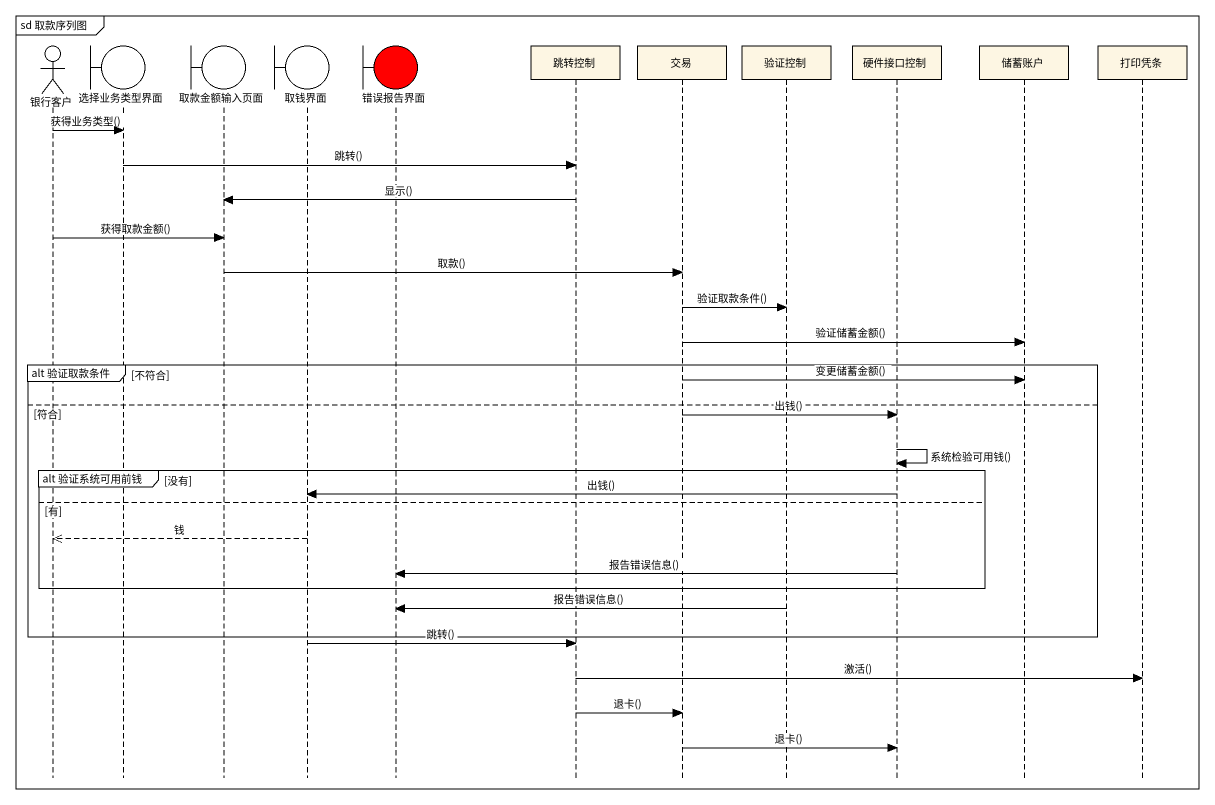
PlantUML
@startuml
mainframe sd 取款序列图
hide footbox
actor 银行客户
boundary 选择业务类型界面
boundary 取款金额输入页面
boundary 取钱界面
boundary 错误报告界面 #FF0000
participant 跳转控制
participant 交易
participant 验证控制
participant 硬件接口控制
participant 储蓄账户
participant 打印凭条

银行客户 -> 选择业务类型界面 : 获得业务类型()
选择业务类型界面 -> 跳转控制 : 跳转()
跳转控制 -> 取款金额输入页面 : 显示()
银行客户 -> 取款金额输入页面 : 获得取款金额()
取款金额输入页面 -> 交易 : 取款()
交易 -> 验证控制 : 验证取款条件()
交易 -> 储蓄账户 : 验证储蓄金额()
group alt 验证取款条件 [不符合]
  交易 -> 储蓄账户 : 变更储蓄金额()
else 符合
  交易 -> 硬件接口控制 : 出钱()
  硬件接口控制 -> 硬件接口控制 : 系统检验可用钱()
  group alt 验证系统可用前钱 [没有]
    硬件接口控制 -> 取钱界面 : 出钱()
  else 有
    取钱界面 -->> 银行客户 : 钱
    硬件接口控制 -> 错误报告界面 : 报告错误信息()
  end
  验证控制 -> 错误报告界面 : 报告错误信息()
end
取钱界面 -> 跳转控制 : 跳转()
跳转控制 -> 打印凭条 : 激活()
跳转控制 -> 交易 : 退卡()
交易 -> 硬件接口控制 : 退卡()
@enduml
